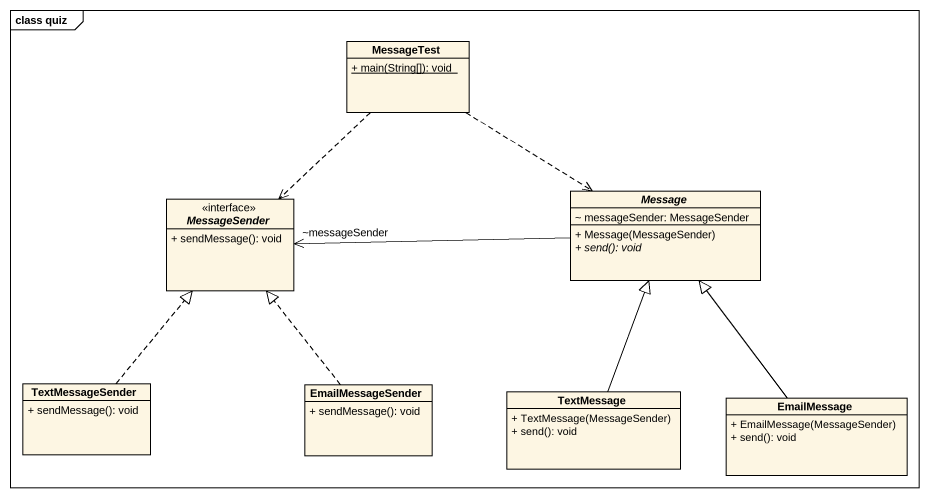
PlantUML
@startuml
mainframe class quiz
hide circle
hide empty members
skinparam classAttributeIconSize 0
class MessageTest {
  {static} + main(String[]): void
}
interface MessageSender <<interface>> {
  + sendMessage(): void
}
abstract class Message {
  ~ messageSender: MessageSender
  + Message(MessageSender)
  {abstract} + send(): void
}
class TextMessageSender {
  + sendMessage(): void
}
class EmailMessageSender {
  + sendMessage(): void
}
class TextMessage {
  + TextMessage(MessageSender)
  + send(): void
}
class EmailMessage {
  + EmailMessage(MessageSender)
  + send(): void
}
MessageTest ..> MessageSender
MessageTest ..> Message
Message -left-> "~messageSender" MessageSender
TextMessageSender .up.|> MessageSender
EmailMessageSender .up.|> MessageSender
TextMessage -up-|> Message
EmailMessage -up-|> Message
@enduml
